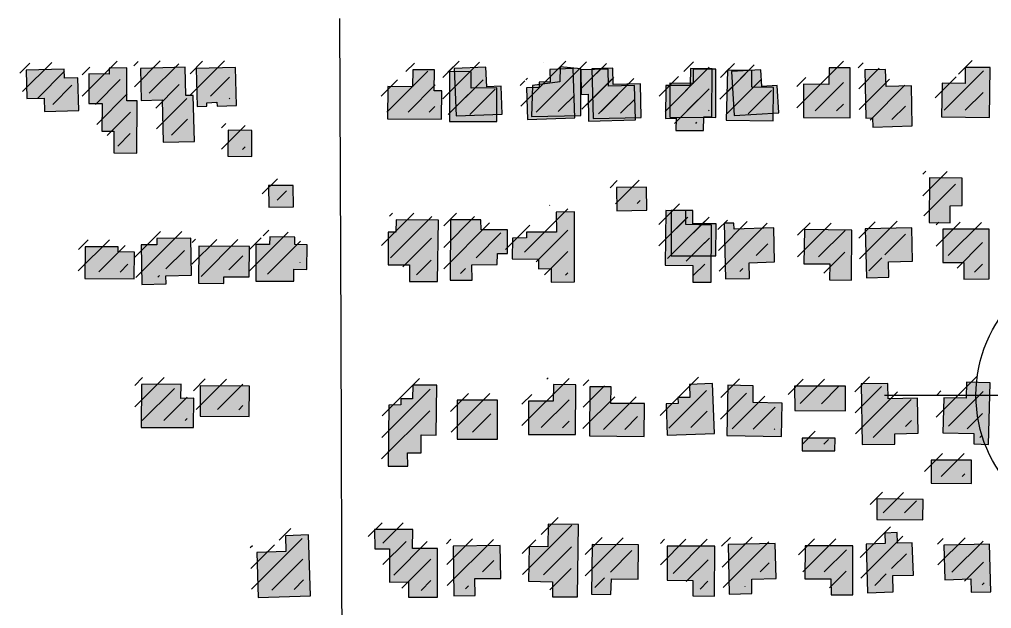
# Model space of a CAD drawing. Extents: x 6438959 to 7279357, y 1424492 to 2039161.
# Drawn here: x 6783686 to 6784707, y 1741159 to 1741778 of the extents above; entities that cross this region are included whole.
import ezdxf

# ---------------------------------------------------------------- set-up
doc = ezdxf.new("R2010")
doc.units = 21
doc.layers.add('BUILDINGS', color=9, linetype='Continuous')
doc.layers.add('CL_LOCAL', color=4, linetype='Continuous')

msp = doc.modelspace()

# ---------------------------------------------------------------- hatches: boundary and pattern name
at = {"layer": 'BUILDINGS_HATCH'}
for points in [[(6783809, 1741637.2), (6783809.4, 1741692.2), (6783798.6, 1741692.1), (6783798.6, 1741726.7), (6783779.9, 1741726.5), (6783779.9, 1741720.3), (6783758.5, 1741720.5), (6783758.5, 1741689.2), (6783772.5, 1741689.3), (6783772.2, 1741660.2), (6783784.8, 1741660.3), (6783784.7, 1741637.4)], [(6783836.7, 1741648.7), (6783869.5, 1741649.3), (6783868.3, 1741697.8), (6783860.6, 1741697.7), (6783859.8, 1741727.5), (6783812.7, 1741726.1), (6783813.5, 1741692.6), (6783835.5, 1741693.1)], [(6783913.7, 1741687.2), (6783912.8, 1741727.2), (6783871.5, 1741726.2), (6783872.5, 1741686.1), (6783882.4, 1741686.6), (6783882.4, 1741690.2), (6783893.2, 1741690.7), (6783893.5, 1741686.7)], [(6784142.6, 1741726.2), (6784144.5, 1741676.2), (6784193.1, 1741678.1), (6784192, 1741707.6), (6784176.7, 1741707), (6784175.9, 1741727.4)], [(6784223.9, 1741675.6), (6784275.7, 1741676.8), (6784275.8, 1741725.9), (6784253.8, 1741728), (6784253.6, 1741712), (6784224.9, 1741708.4)], [(6784287.3, 1741725.8), (6784288.6, 1741673.4), (6784339.2, 1741674.6), (6784338.4, 1741710.1), (6784309.7, 1741709.4), (6784309.3, 1741726.4)], [(6784558.7, 1741726.7), (6784536.5, 1741726.8), (6784536.3, 1741709.4), (6784509.7, 1741709.5), (6784509.6, 1741674.6), (6784558.6, 1741674.2)], [(6784654.6, 1741675.4), (6784705, 1741674.7), (6784705.8, 1741727.1), (6784679.7, 1741727.3), (6784679.5, 1741710.2), (6784655.2, 1741710.7)], [(6783747.1, 1741716.4), (6783733.1, 1741716), (6783732.7, 1741725.4), (6783692.6, 1741724.4), (6783693.4, 1741694.5), (6783711.6, 1741695), (6783712, 1741680.8), (6783748, 1741681.8)], [(6784121.7, 1741724.6), (6784098.9, 1741724.7), (6784098.7, 1741706.9), (6784072.9, 1741707.1), (6784072.6, 1741673.2), (6784129.2, 1741672.9), (6784129.5, 1741702.8), (6784121.6, 1741702.7)], [(6784160.4, 1741722.7), (6784137.5, 1741722.9), (6784137.7, 1741670.4), (6784187.2, 1741670.5), (6784187.2, 1741705.8), (6784160.5, 1741705.6)], [(6784218.5, 1741705.7), (6784219.7, 1741672.6), (6784269.2, 1741674.1), (6784267.6, 1741726.1), (6784243, 1741725.2), (6784243.4, 1741712.1), (6784231.7, 1741711.6), (6784232, 1741706.2)], [(6784333, 1741672), (6784332.2, 1741708.1), (6784304.6, 1741707.5), (6784304.2, 1741725.3), (6784275.5, 1741724.7), (6784276, 1741698.9), (6784283.3, 1741699.3), (6784283.8, 1741670.9)], [(6784375.6, 1741661.1), (6784404.6, 1741661), (6784404.8, 1741675.2), (6784413.3, 1741675.2), (6784413.7, 1741725.8), (6784390.9, 1741726), (6784390.7, 1741708.2), (6784365, 1741708.3), (6784364.7, 1741673.7), (6784375.8, 1741673.8)], [(6784369, 1741674.8), (6784417.4, 1741674.5), (6784417.6, 1741725.3), (6784393.6, 1741725.4), (6784393.6, 1741710.4), (6784369.1, 1741710.6)], [(6784478, 1741706), (6784455.2, 1741706.5), (6784455.3, 1741724), (6784429.6, 1741724.5), (6784428.5, 1741671.7), (6784477.7, 1741671)], [(6784433.9, 1741722.9), (6784436.8, 1741676.7), (6784483.8, 1741679.6), (6784482, 1741708.3), (6784465.9, 1741707.3), (6784464.8, 1741724.8)], [(6784595.9, 1741725.1), (6784574, 1741724.6), (6784575.3, 1741674), (6784582.3, 1741674.4), (6784582.4, 1741664.6), (6784624, 1741665.7), (6784623, 1741707.9), (6784596.4, 1741707.3)], [(6783929.7, 1741633.8), (6783929.8, 1741661.1), (6783904.9, 1741661.3), (6783904.5, 1741634)], [(6784641.8, 1741564.2), (6784663.7, 1741564), (6784663.9, 1741581.9), (6784676.5, 1741582), (6784676.5, 1741610.7), (6784642, 1741611.2)], [(6783973.5, 1741580.6), (6783973.3, 1741603.2), (6783947.5, 1741603), (6783947.7, 1741580.4)], [(6784313.6, 1741576.5), (6784344.9, 1741577.1), (6784344.7, 1741601.5), (6784313.1, 1741600.9)], [(6784203.7, 1741547.9), (6784203.6, 1741526.1), (6784231.1, 1741525.9), (6784231.2, 1741515.7), (6784244.4, 1741515.8), (6784244.5, 1741501.6), (6784268.8, 1741501.8), (6784268.8, 1741575.4), (6784249.8, 1741575.2), (6784249.9, 1741554.1), (6784218.6, 1741554.2), (6784218.6, 1741548)], [(6784385.9, 1741576.7), (6784364.9, 1741576.9), (6784364.4, 1741519.4), (6784393.4, 1741519.2), (6784393.3, 1741501.7), (6784412.6, 1741501.5), (6784413, 1741561.6), (6784386.1, 1741562.1)], [(6784370.5, 1741529.3), (6784417.6, 1741529.2), (6784417.7, 1741562.8), (6784393.2, 1741562.8), (6784393.2, 1741576.8), (6784370.6, 1741576.8)], [(6784081.4, 1741566.9), (6784081.2, 1741554.2), (6784073.3, 1741554.1), (6784073, 1741519.9), (6784095.5, 1741519.7), (6784095.4, 1741502.2), (6784125, 1741502.1), (6784125.9, 1741566.6)], [(6784138.4, 1741503.7), (6784161.3, 1741503.5), (6784161.2, 1741519.9), (6784187.8, 1741520.1), (6784188, 1741531.8), (6784198.6, 1741531.8), (6784198.6, 1741556.6), (6784170.8, 1741556.7), (6784170.7, 1741566.9), (6784138.5, 1741567)], [(6784478.4, 1741558.5), (6784436.8, 1741557.4), (6784436.4, 1741563.6), (6784426.2, 1741563.5), (6784427.8, 1741504.9), (6784453, 1741505.5), (6784452.6, 1741521.9), (6784479.2, 1741522.8)], [(6784510, 1741520.9), (6784537.3, 1741520.8), (6784537.1, 1741504), (6784560, 1741503.8), (6784560.4, 1741556.3), (6784510.6, 1741557)], [(6784574.5, 1741557.5), (6784575.8, 1741506.1), (6784599.2, 1741506.7), (6784598.8, 1741523.1), (6784624.2, 1741523.6), (6784623.4, 1741558.6)], [(6784704.8, 1741557.1), (6784656.2, 1741557.4), (6784656.2, 1741522.1), (6784678.1, 1741522.3), (6784678, 1741504.8), (6784704.6, 1741505)], [(6783813.6, 1741540.7), (6783814.2, 1741499.2), (6783839.7, 1741499.8), (6783839.6, 1741508.2), (6783866.3, 1741508.8), (6783865.7, 1741547.7), (6783829.9, 1741547.4), (6783830, 1741540.9)], [(6783934, 1741502.7), (6783974.1, 1741502.7), (6783974, 1741515.1), (6783987.8, 1741514.8), (6783987.9, 1741540.7), (6783975, 1741541), (6783974.9, 1741549), (6783948.8, 1741549.1), (6783948.6, 1741541.1), (6783934, 1741541.3)], [(6783754.7, 1741538.8), (6783754.4, 1741505.3), (6783806.3, 1741505), (6783806.6, 1741533), (6783789.3, 1741533.3), (6783789.3, 1741538.7)], [(6783927.2, 1741507.1), (6783927.5, 1741539.1), (6783874.2, 1741539.4), (6783873.7, 1741500.4), (6783900.6, 1741500.3), (6783900.6, 1741507.2)], [(6783855.5, 1741394.3), (6783813.9, 1741394), (6783813.7, 1741348.8), (6783868.7, 1741348.9), (6783868.8, 1741379.5), (6783855.3, 1741379.4)], [(6783875.4, 1741360.6), (6783927.2, 1741360.3), (6783927.3, 1741392.4), (6783875.4, 1741392.7)], [(6784073.9, 1741372.4), (6784073.2, 1741308.3), (6784093.7, 1741308.1), (6784093.6, 1741322.3), (6784107.7, 1741322.1), (6784107.8, 1741341), (6784123.6, 1741340.8), (6784124.4, 1741393.2), (6784098.9, 1741393.4), (6784098.7, 1741378.8), (6784086.4, 1741379.1), (6784086.5, 1741372.5)], [(6784220.6, 1741341.6), (6784270.1, 1741341.3), (6784270.3, 1741393.7), (6784246.8, 1741393.9), (6784246.7, 1741376.4), (6784220.6, 1741376.5)], [(6784342.2, 1741339.3), (6784342.5, 1741373.9), (6784307.3, 1741374), (6784307.5, 1741391.4), (6784285.2, 1741391.6), (6784284.8, 1741339.9)], [(6784365.3, 1741373.7), (6784366.5, 1741340.6), (6784416, 1741342.4), (6784414.1, 1741394.9), (6784389.8, 1741393.9), (6784390.2, 1741380.5), (6784377.6, 1741380.4), (6784377.9, 1741374.2)], [(6784487.2, 1741374.3), (6784456.7, 1741375.2), (6784456.9, 1741392.7), (6784430.2, 1741393.2), (6784429.2, 1741340.4), (6784486.6, 1741339.4)], [(6784500.4, 1741366.8), (6784553.7, 1741366.5), (6784553.8, 1741392.4), (6784500.2, 1741392.3)], [(6784629.5, 1741379.5), (6784598.5, 1741378.9), (6784598.3, 1741394.9), (6784570.2, 1741394.7), (6784571.3, 1741331), (6784605.6, 1741331.2), (6784605.5, 1741342.2), (6784630.1, 1741342.7)], [(6784655.9, 1741343.3), (6784688.7, 1741342.5), (6784688.5, 1741331.5), (6784704, 1741330.9), (6784705.8, 1741395.8), (6784680.9, 1741396.3), (6784680.5, 1741379.5), (6784657, 1741380.1)], [(6784188.1, 1741377.4), (6784145.6, 1741377.4), (6784145.7, 1741336.6), (6784188.1, 1741336.6)], [(6784542.8, 1741337.6), (6784508.3, 1741337.7), (6784508.1, 1741324.3), (6784542.7, 1741324.2)], [(6784643.7, 1741290.4), (6784686.2, 1741290), (6784686.3, 1741314.4), (6784643.8, 1741314.4)], [(6784635.4, 1741273.2), (6784586.7, 1741273.9), (6784586.6, 1741252.1), (6784635.2, 1741251.7)], [(6784220.7, 1741187.2), (6784245.9, 1741186.7), (6784245.7, 1741171), (6784272.1, 1741170.9), (6784273.2, 1741247), (6784241.3, 1741247.4), (6784240.9, 1741223.4), (6784221.3, 1741223.6)], [(6783991.4, 1741171.9), (6783989.5, 1741235.9), (6783965.2, 1741235), (6783965.6, 1741218.6), (6783935.1, 1741217.6), (6783936.4, 1741170)], [(6784099, 1741241.6), (6784058.8, 1741241.6), (6784059, 1741221.2), (6784074.5, 1741221.3), (6784074.5, 1741186.4), (6784094.4, 1741186.5), (6784094.6, 1741170.5), (6784125, 1741170.4), (6784124.9, 1741221.7), (6784098.8, 1741221.5)], [(6784577, 1741175.2), (6784603.9, 1741176.1), (6784603.5, 1741193.2), (6784625.2, 1741193.8), (6784624, 1741227.6), (6784608.5, 1741227.1), (6784608.1, 1741238.4), (6784595.2, 1741237.9), (6784595.6, 1741227), (6784575.4, 1741226.1)], [(6784307.2, 1741173.3), (6784307.7, 1741189.7), (6784335.8, 1741189.6), (6784336.4, 1741225.6), (6784287.4, 1741226), (6784287, 1741173.5)], [(6784479.9, 1741226.8), (6784430.4, 1741226), (6784431.4, 1741173.6), (6784455.4, 1741174.2), (6784455.3, 1741189.5), (6784480.8, 1741190)], [(6784658, 1741188.9), (6784685.5, 1741189.9), (6784685.9, 1741175.7), (6784706.4, 1741176.2), (6784705.2, 1741226.1), (6784657.1, 1741225)], [(6784190.8, 1741224.8), (6784141.3, 1741224.1), (6784142.3, 1741172), (6784164.6, 1741172.2), (6784164.1, 1741190), (6784191.4, 1741190.2)], [(6784416.3, 1741224.1), (6784366.3, 1741224.1), (6784366.3, 1741188.4), (6784393.5, 1741188.2), (6784393.3, 1741171.8), (6784416.2, 1741171.7)], [(6784561.5, 1741172.9), (6784561.6, 1741224.6), (6784511.5, 1741224.5), (6784511.2, 1741189.9), (6784538.5, 1741189.8), (6784538.6, 1741173)]]:
    msp.add_hatch(color=251, dxfattribs=at).paths.add_polyline_path(points)
at = {"layer": 'BUILDINGS_SHADOW'}
h = msp.add_hatch(dxfattribs=at)
h.set_pattern_fill('ANSI31', scale=5)
h.paths.add_polyline_path([(6783740.2, 1741723.6), (6783726.1, 1741723.1), (6783725.8, 1741732.6), (6783685.6, 1741731.6), (6783686.5, 1741701.7), (6783704.6, 1741702.2), (6783705, 1741688), (6783741.1, 1741689)])
h = msp.add_hatch(dxfattribs=at)
h.set_pattern_fill('ANSI31', scale=5)
h.paths.add_polyline_path([(6783802, 1741644.4), (6783802.5, 1741699.4), (6783791.6, 1741699.3), (6783791.7, 1741733.9), (6783772.9, 1741733.7), (6783773, 1741727.5), (6783751.6, 1741727.7), (6783751.5, 1741696.4), (6783765.6, 1741696.5), (6783765.2, 1741667.4), (6783777.8, 1741667.5), (6783777.7, 1741644.6)])
h = msp.add_hatch(dxfattribs=at)
h.set_pattern_fill('ANSI31', scale=5)
h.paths.add_polyline_path([(6783829.8, 1741655.9), (6783862.6, 1741656.5), (6783861.3, 1741704.9), (6783853.7, 1741704.9), (6783852.9, 1741734.7), (6783805.7, 1741733.3), (6783806.6, 1741699.8), (6783828.5, 1741700.3)])
h = msp.add_hatch(dxfattribs=at)
h.set_pattern_fill('ANSI31', scale=5)
h.paths.add_polyline_path([(6783906.8, 1741694.4), (6783905.9, 1741734.4), (6783864.6, 1741733.4), (6783865.5, 1741693.3), (6783875.5, 1741693.8), (6783875.4, 1741697.4), (6783886.3, 1741697.9), (6783886.6, 1741693.9)])
h = msp.add_hatch(dxfattribs=at)
h.set_pattern_fill('ANSI31', scale=5)
h.paths.add_polyline_path([(6784114.8, 1741731.8), (6784091.9, 1741731.9), (6784091.8, 1741714.1), (6784066, 1741714.3), (6784065.7, 1741680.4), (6784122.2, 1741680.1), (6784122.6, 1741710), (6784114.6, 1741709.9)])
h = msp.add_hatch(dxfattribs=at)
h.set_pattern_fill('ANSI31', scale=5)
h.paths.add_polyline_path([(6784153.4, 1741729.9), (6784130.6, 1741730.1), (6784130.7, 1741677.6), (6784180.2, 1741677.7), (6784180.2, 1741713), (6784153.6, 1741712.8)])
h = msp.add_hatch(dxfattribs=at)
h.set_pattern_fill('ANSI31', scale=5)
h.paths.add_polyline_path([(6784135.6, 1741733.4), (6784137.5, 1741683.4), (6784186.2, 1741685.3), (6784185.1, 1741714.7), (6784169.7, 1741714.2), (6784169, 1741734.6)])
h = msp.add_hatch(dxfattribs=at)
h.set_pattern_fill('ANSI31', scale=5)
h.paths.add_polyline_path([(6784211.6, 1741712.9), (6784212.7, 1741679.8), (6784262.2, 1741681.3), (6784260.6, 1741733.3), (6784236, 1741732.4), (6784236.4, 1741719.3), (6784224.7, 1741718.8), (6784225, 1741713.4)])
h = msp.add_hatch(dxfattribs=at)
h.set_pattern_fill('ANSI31', scale=5)
h.paths.add_polyline_path([(6784216.9, 1741682.8), (6784268.8, 1741684), (6784268.9, 1741733), (6784246.8, 1741735.2), (6784246.7, 1741719.2), (6784217.9, 1741715.6)])
h = msp.add_hatch(dxfattribs=at)
h.set_pattern_fill('ANSI31', scale=5)
h.paths.add_polyline_path([(6784326.1, 1741679.2), (6784325.2, 1741715.3), (6784297.7, 1741714.7), (6784297.2, 1741732.5), (6784268.5, 1741731.9), (6784269, 1741706.1), (6784276.4, 1741706.5), (6784276.9, 1741678.1)])
h = msp.add_hatch(dxfattribs=at)
h.set_pattern_fill('ANSI31', scale=5)
h.paths.add_polyline_path([(6784280.3, 1741733), (6784281.6, 1741680.6), (6784332.3, 1741681.8), (6784331.4, 1741717.3), (6784302.8, 1741716.6), (6784302.4, 1741733.6)])
h = msp.add_hatch(dxfattribs=at)
h.set_pattern_fill('ANSI31', scale=5)
h.paths.add_polyline_path([(6784368.7, 1741668.3), (6784397.7, 1741668.2), (6784397.8, 1741682.4), (6784406.3, 1741682.4), (6784406.8, 1741733), (6784383.9, 1741733.2), (6784383.8, 1741715.4), (6784358, 1741715.5), (6784357.7, 1741680.9), (6784368.8, 1741681)])
h = msp.add_hatch(dxfattribs=at)
h.set_pattern_fill('ANSI31', scale=5)
h.paths.add_polyline_path([(6784362, 1741682), (6784410.4, 1741681.7), (6784410.7, 1741732.5), (6784386.7, 1741732.6), (6784386.6, 1741717.6), (6784362.2, 1741717.7)])
h = msp.add_hatch(dxfattribs=at)
h.set_pattern_fill('ANSI31', scale=5)
h.paths.add_polyline_path([(6784471.1, 1741713.2), (6784448.3, 1741713.7), (6784448.4, 1741731.2), (6784422.6, 1741731.7), (6784421.6, 1741678.9), (6784470.8, 1741678.2)])
h = msp.add_hatch(dxfattribs=at)
h.set_pattern_fill('ANSI31', scale=5)
h.paths.add_polyline_path([(6784426.9, 1741730.1), (6784429.9, 1741683.9), (6784476.9, 1741686.8), (6784475.1, 1741715.5), (6784458.9, 1741714.5), (6784457.8, 1741732)])
h = msp.add_hatch(dxfattribs=at)
h.set_pattern_fill('ANSI31', scale=5)
h.paths.add_polyline_path([(6784551.8, 1741733.9), (6784529.5, 1741734), (6784529.4, 1741716.6), (6784502.7, 1741716.7), (6784502.7, 1741681.8), (6784551.6, 1741681.4)])
h = msp.add_hatch(dxfattribs=at)
h.set_pattern_fill('ANSI31', scale=5)
h.paths.add_polyline_path([(6784589, 1741732.3), (6784567, 1741731.8), (6784568.3, 1741681.2), (6784575.3, 1741681.6), (6784575.4, 1741671.8), (6784617, 1741672.8), (6784616.1, 1741715.1), (6784589.4, 1741714.5)])
h = msp.add_hatch(dxfattribs=at)
h.set_pattern_fill('ANSI31', scale=5)
h.paths.add_polyline_path([(6784647.7, 1741682.6), (6784698.1, 1741681.9), (6784698.8, 1741734.3), (6784672.8, 1741734.5), (6784672.6, 1741717.4), (6784648.3, 1741717.9)])
h = msp.add_hatch(dxfattribs=at)
h.set_pattern_fill('ANSI31', scale=5)
h.paths.add_polyline_path([(6783922.8, 1741641), (6783922.8, 1741668.3), (6783897.9, 1741668.5), (6783897.6, 1741641.2)])
h = msp.add_hatch(dxfattribs=at)
h.set_pattern_fill('ANSI31', scale=5)
h.paths.add_polyline_path([(6784634.8, 1741571.4), (6784656.8, 1741571.2), (6784656.9, 1741589.1), (6784669.5, 1741589.2), (6784669.6, 1741617.9), (6784635, 1741618.4)])
h = msp.add_hatch(dxfattribs=at)
h.set_pattern_fill('ANSI31', scale=5)
h.paths.add_polyline_path([(6783966.5, 1741587.8), (6783966.4, 1741610.4), (6783940.6, 1741610.2), (6783940.8, 1741587.6)])
h = msp.add_hatch(dxfattribs=at)
h.set_pattern_fill('ANSI31', scale=5)
h.paths.add_polyline_path([(6784306.7, 1741583.7), (6784338, 1741584.3), (6784337.8, 1741608.7), (6784306.2, 1741608.1)])
h = msp.add_hatch(dxfattribs=at)
h.set_pattern_fill('ANSI31', scale=5)
h.paths.add_polyline_path([(6784379, 1741583.9), (6784357.9, 1741584.1), (6784357.5, 1741526.5), (6784386.5, 1741526.4), (6784386.4, 1741508.9), (6784405.7, 1741508.7), (6784406.1, 1741568.8), (6784379.1, 1741569.3)])
h = msp.add_hatch(dxfattribs=at)
h.set_pattern_fill('ANSI31', scale=5)
h.paths.add_polyline_path([(6784363.5, 1741536.5), (6784410.7, 1741536.4), (6784410.8, 1741570), (6784386.3, 1741570), (6784386.3, 1741583.9), (6784363.6, 1741584)])
h = msp.add_hatch(dxfattribs=at)
h.set_pattern_fill('ANSI31', scale=5)
h.paths.add_polyline_path([(6784074.4, 1741574.1), (6784074.3, 1741561.4), (6784066.3, 1741561.3), (6784066, 1741527.1), (6784088.6, 1741526.9), (6784088.4, 1741509.4), (6784118, 1741509.3), (6784119, 1741573.8)])
h = msp.add_hatch(dxfattribs=at)
h.set_pattern_fill('ANSI31', scale=5)
h.paths.add_polyline_path([(6784131.5, 1741510.9), (6784154.3, 1741510.7), (6784154.2, 1741527.1), (6784180.9, 1741527.3), (6784181.1, 1741539), (6784191.6, 1741539), (6784191.7, 1741563.8), (6784163.9, 1741563.9), (6784163.8, 1741574.1), (6784131.6, 1741574.2)])
h = msp.add_hatch(dxfattribs=at)
h.set_pattern_fill('ANSI31', scale=5)
h.paths.add_polyline_path([(6784196.7, 1741555.1), (6784196.6, 1741533.3), (6784224.2, 1741533.1), (6784224.3, 1741522.9), (6784237.4, 1741523), (6784237.5, 1741508.8), (6784261.9, 1741509), (6784261.8, 1741582.6), (6784242.8, 1741582.4), (6784243, 1741561.3), (6784211.6, 1741561.4), (6784211.7, 1741555.2)])
h = msp.add_hatch(dxfattribs=at)
h.set_pattern_fill('ANSI31', scale=5)
h.paths.add_polyline_path([(6784471.4, 1741565.7), (6784429.8, 1741564.6), (6784429.5, 1741570.8), (6784419.2, 1741570.7), (6784420.9, 1741512.1), (6784446.1, 1741512.7), (6784445.7, 1741529.1), (6784472.3, 1741530)])
h = msp.add_hatch(dxfattribs=at)
h.set_pattern_fill('ANSI31', scale=5)
h.paths.add_polyline_path([(6784503.1, 1741528.1), (6784530.3, 1741528), (6784530.2, 1741511.2), (6784553, 1741511), (6784553.5, 1741563.5), (6784503.7, 1741564.1)])
h = msp.add_hatch(dxfattribs=at)
h.set_pattern_fill('ANSI31', scale=5)
h.paths.add_polyline_path([(6784567.5, 1741564.7), (6784568.8, 1741513.3), (6784592.2, 1741513.9), (6784591.8, 1741530.3), (6784617.3, 1741530.8), (6784616.4, 1741565.8)])
h = msp.add_hatch(dxfattribs=at)
h.set_pattern_fill('ANSI31', scale=5)
h.paths.add_polyline_path([(6784697.9, 1741564.3), (6784649.2, 1741564.6), (6784649.2, 1741529.3), (6784671.2, 1741529.5), (6784671, 1741512), (6784697.7, 1741512.2)])
h = msp.add_hatch(dxfattribs=at)
h.set_pattern_fill('ANSI31', scale=5)
h.paths.add_polyline_path([(6783806.6, 1741547.9), (6783807.3, 1741506.4), (6783832.7, 1741507), (6783832.7, 1741515.4), (6783859.3, 1741515.9), (6783858.7, 1741554.9), (6783823, 1741554.6), (6783823, 1741548.1)])
h = msp.add_hatch(dxfattribs=at)
h.set_pattern_fill('ANSI31', scale=5)
h.paths.add_polyline_path([(6783927, 1741509.9), (6783967.2, 1741509.9), (6783967.1, 1741522.3), (6783980.8, 1741522), (6783980.9, 1741547.9), (6783968, 1741548.1), (6783968, 1741556.2), (6783941.9, 1741556.3), (6783941.7, 1741548.3), (6783927, 1741548.5)])
h = msp.add_hatch(dxfattribs=at)
h.set_pattern_fill('ANSI31', scale=5)
h.paths.add_polyline_path([(6783747.8, 1741546), (6783747.5, 1741512.5), (6783799.3, 1741512.2), (6783799.7, 1741540.2), (6783782.4, 1741540.5), (6783782.3, 1741545.9)])
h = msp.add_hatch(dxfattribs=at)
h.set_pattern_fill('ANSI31', scale=5)
h.paths.add_polyline_path([(6783920.3, 1741514.3), (6783920.6, 1741546.3), (6783867.3, 1741546.6), (6783866.7, 1741507.6), (6783893.7, 1741507.5), (6783893.6, 1741514.4)])
h = msp.add_hatch(dxfattribs=at)
h.set_pattern_fill('ANSI31', scale=5)
h.paths.add_polyline_path([(6783848.5, 1741401.5), (6783806.9, 1741401.2), (6783806.7, 1741356), (6783861.8, 1741356.1), (6783861.8, 1741386.7), (6783848.4, 1741386.6)])
h = msp.add_hatch(dxfattribs=at)
h.set_pattern_fill('ANSI31', scale=5)
h.paths.add_polyline_path([(6783868.4, 1741367.8), (6783920.3, 1741367.5), (6783920.3, 1741399.6), (6783868.5, 1741399.9)])
h = msp.add_hatch(dxfattribs=at)
h.set_pattern_fill('ANSI31', scale=5)
h.paths.add_polyline_path([(6784066.9, 1741379.6), (6784066.3, 1741315.5), (6784086.8, 1741315.3), (6784086.7, 1741329.5), (6784100.7, 1741329.3), (6784100.9, 1741348.2), (6784116.7, 1741348), (6784117.5, 1741400.4), (6784092, 1741400.6), (6784091.8, 1741386), (6784079.5, 1741386.3), (6784079.5, 1741379.7)])
h = msp.add_hatch(dxfattribs=at)
h.set_pattern_fill('ANSI31', scale=5)
h.paths.add_polyline_path([(6784213.7, 1741348.8), (6784263.2, 1741348.5), (6784263.3, 1741400.9), (6784239.9, 1741401.1), (6784239.7, 1741383.6), (6784213.7, 1741383.7)])
h = msp.add_hatch(dxfattribs=at)
h.set_pattern_fill('ANSI31', scale=5)
h.paths.add_polyline_path([(6784358.4, 1741380.9), (6784359.5, 1741347.8), (6784409, 1741349.6), (6784407.1, 1741402.1), (6784382.8, 1741401.1), (6784383.2, 1741387.7), (6784370.6, 1741387.6), (6784371, 1741381.4)])
h = msp.add_hatch(dxfattribs=at)
h.set_pattern_fill('ANSI31', scale=5)
h.paths.add_polyline_path([(6784480.2, 1741381.5), (6784449.8, 1741382.4), (6784449.9, 1741399.9), (6784423.3, 1741400.4), (6784422.2, 1741347.6), (6784479.6, 1741346.6)])
h = msp.add_hatch(dxfattribs=at)
h.set_pattern_fill('ANSI31', scale=5)
h.paths.add_polyline_path([(6784493.5, 1741374), (6784546.8, 1741373.7), (6784546.9, 1741399.6), (6784493.3, 1741399.5)])
h = msp.add_hatch(dxfattribs=at)
h.set_pattern_fill('ANSI31', scale=5)
h.paths.add_polyline_path([(6784622.6, 1741386.7), (6784591.5, 1741386.1), (6784591.4, 1741402.1), (6784563.3, 1741401.9), (6784564.4, 1741338.2), (6784598.6, 1741338.4), (6784598.6, 1741349.4), (6784623.2, 1741349.9)])
h = msp.add_hatch(dxfattribs=at)
h.set_pattern_fill('ANSI31', scale=5)
h.paths.add_polyline_path([(6784648.9, 1741350.5), (6784681.7, 1741349.7), (6784681.5, 1741338.7), (6784697.1, 1741338.1), (6784698.9, 1741403), (6784674, 1741403.5), (6784673.5, 1741386.7), (6784650.1, 1741387.3)])
h = msp.add_hatch(dxfattribs=at)
h.set_pattern_fill('ANSI31', scale=5)
h.paths.add_polyline_path([(6784335.2, 1741346.5), (6784335.5, 1741381.1), (6784300.4, 1741381.2), (6784300.5, 1741398.6), (6784278.3, 1741398.8), (6784277.8, 1741347.1)])
h = msp.add_hatch(dxfattribs=at)
h.set_pattern_fill('ANSI31', scale=5)
h.paths.add_polyline_path([(6784181.1, 1741384.6), (6784138.7, 1741384.6), (6784138.7, 1741343.8), (6784181.2, 1741343.8)])
h = msp.add_hatch(dxfattribs=at)
h.set_pattern_fill('ANSI31', scale=5)
h.paths.add_polyline_path([(6784535.9, 1741344.8), (6784501.3, 1741344.9), (6784501.2, 1741331.5), (6784535.7, 1741331.4)])
h = msp.add_hatch(dxfattribs=at)
h.set_pattern_fill('ANSI31', scale=5)
h.paths.add_polyline_path([(6784636.8, 1741297.6), (6784679.2, 1741297.2), (6784679.3, 1741321.6), (6784636.9, 1741321.6)])
h = msp.add_hatch(dxfattribs=at)
h.set_pattern_fill('ANSI31', scale=5)
h.paths.add_polyline_path([(6784628.4, 1741280.4), (6784579.8, 1741281.1), (6784579.7, 1741259.3), (6784628.3, 1741258.9)])
h = msp.add_hatch(dxfattribs=at)
h.set_pattern_fill('ANSI31', scale=5)
h.paths.add_polyline_path([(6784092, 1741248.7), (6784051.9, 1741248.8), (6784052.1, 1741228.4), (6784067.6, 1741228.5), (6784067.6, 1741193.6), (6784087.5, 1741193.7), (6784087.6, 1741177.7), (6784118.1, 1741177.6), (6784118, 1741228.9), (6784091.9, 1741228.7)])
h = msp.add_hatch(dxfattribs=at)
h.set_pattern_fill('ANSI31', scale=5)
h.paths.add_polyline_path([(6784213.7, 1741194.4), (6784238.9, 1741193.9), (6784238.8, 1741178.2), (6784265.1, 1741178.1), (6784266.3, 1741254.2), (6784234.3, 1741254.6), (6784233.9, 1741230.6), (6784214.3, 1741230.8)])
h = msp.add_hatch(dxfattribs=at)
h.set_pattern_fill('ANSI31', scale=5)
h.paths.add_polyline_path([(6783984.5, 1741179.1), (6783982.5, 1741243.1), (6783958.2, 1741242.2), (6783958.6, 1741225.8), (6783928.2, 1741224.8), (6783929.4, 1741177.2)])
h = msp.add_hatch(dxfattribs=at)
h.set_pattern_fill('ANSI31', scale=5)
h.paths.add_polyline_path([(6784570, 1741182.4), (6784597, 1741183.3), (6784596.5, 1741200.4), (6784618.2, 1741201), (6784617.1, 1741234.8), (6784601.5, 1741234.3), (6784601.2, 1741245.6), (6784588.3, 1741245.1), (6784588.7, 1741234.2), (6784568.4, 1741233.3)])
h = msp.add_hatch(dxfattribs=at)
h.set_pattern_fill('ANSI31', scale=5)
h.paths.add_polyline_path([(6784183.8, 1741232), (6784134.3, 1741231.3), (6784135.4, 1741179.2), (6784157.6, 1741179.4), (6784157.2, 1741197.2), (6784184.4, 1741197.4)])
h = msp.add_hatch(dxfattribs=at)
h.set_pattern_fill('ANSI31', scale=5)
h.paths.add_polyline_path([(6784300.3, 1741180.5), (6784300.7, 1741196.9), (6784328.8, 1741196.8), (6784329.4, 1741232.8), (6784280.5, 1741233.2), (6784280, 1741180.7)])
h = msp.add_hatch(dxfattribs=at)
h.set_pattern_fill('ANSI31', scale=5)
h.paths.add_polyline_path([(6784409.4, 1741231.3), (6784359.3, 1741231.3), (6784359.3, 1741195.6), (6784386.6, 1741195.4), (6784386.4, 1741179), (6784409.2, 1741178.9)])
h = msp.add_hatch(dxfattribs=at)
h.set_pattern_fill('ANSI31', scale=5)
h.paths.add_polyline_path([(6784472.9, 1741234), (6784423.4, 1741233.2), (6784424.5, 1741180.8), (6784448.5, 1741181.4), (6784448.4, 1741196.7), (6784473.8, 1741197.2)])
h = msp.add_hatch(dxfattribs=at)
h.set_pattern_fill('ANSI31', scale=5)
h.paths.add_polyline_path([(6784554.5, 1741180), (6784554.7, 1741231.8), (6784504.6, 1741231.7), (6784504.3, 1741197.1), (6784531.5, 1741197), (6784531.7, 1741180.2)])
h = msp.add_hatch(dxfattribs=at)
h.set_pattern_fill('ANSI31', scale=5)
h.paths.add_polyline_path([(6784651.1, 1741196.1), (6784678.6, 1741197.1), (6784679, 1741182.9), (6784699.5, 1741183.4), (6784698.2, 1741233.3), (6784650.2, 1741232.2)])

# ---------------------------------------------------------------- linework, layer by layer
at = {"layer": 'BUILDINGS'}
for points in [[(6783809, 1741637.2), (6783809.4, 1741692.2), (6783798.6, 1741692.1), (6783798.6, 1741726.7), (6783779.9, 1741726.5), (6783779.9, 1741720.3), (6783758.5, 1741720.5), (6783758.5, 1741689.2), (6783772.5, 1741689.3), (6783772.2, 1741660.2), (6783784.8, 1741660.3), (6783784.7, 1741637.4), (6783809, 1741637.2)], [(6783836.7, 1741648.7), (6783869.5, 1741649.3), (6783868.3, 1741697.8), (6783860.6, 1741697.7), (6783859.8, 1741727.5), (6783812.7, 1741726.1), (6783813.5, 1741692.6), (6783835.5, 1741693.1), (6783836.7, 1741648.7)], [(6783913.7, 1741687.2), (6783912.8, 1741727.2), (6783871.5, 1741726.2), (6783872.5, 1741686.1), (6783882.4, 1741686.6), (6783882.4, 1741690.2), (6783893.2, 1741690.7), (6783893.5, 1741686.7), (6783913.7, 1741687.2)], [(6784142.6, 1741726.2), (6784144.5, 1741676.2), (6784193.1, 1741678.1), (6784192, 1741707.6), (6784176.7, 1741707), (6784175.9, 1741727.4), (6784142.6, 1741726.2)], [(6784223.9, 1741675.6), (6784275.7, 1741676.8), (6784275.8, 1741725.9), (6784253.8, 1741728), (6784253.6, 1741712), (6784224.9, 1741708.4), (6784223.9, 1741675.6)], [(6784287.3, 1741725.8), (6784288.6, 1741673.4), (6784339.2, 1741674.6), (6784338.4, 1741710.1), (6784309.7, 1741709.4), (6784309.3, 1741726.4), (6784287.3, 1741725.8)], [(6784558.7, 1741726.7), (6784536.5, 1741726.8), (6784536.3, 1741709.4), (6784509.7, 1741709.5), (6784509.6, 1741674.6), (6784558.6, 1741674.2), (6784558.7, 1741726.7)], [(6784654.6, 1741675.4), (6784705, 1741674.7), (6784705.8, 1741727.1), (6784679.7, 1741727.3), (6784679.5, 1741710.2), (6784655.2, 1741710.7), (6784654.6, 1741675.4)], [(6783747.1, 1741716.4), (6783733.1, 1741716), (6783732.7, 1741725.4), (6783692.6, 1741724.4), (6783693.4, 1741694.5), (6783711.6, 1741695), (6783712, 1741680.8), (6783748, 1741681.8), (6783747.1, 1741716.4)], [(6784121.7, 1741724.6), (6784098.9, 1741724.7), (6784098.7, 1741706.9), (6784072.9, 1741707.1), (6784072.6, 1741673.2), (6784129.2, 1741672.9), (6784129.5, 1741702.8), (6784121.6, 1741702.7), (6784121.7, 1741724.6)], [(6784160.4, 1741722.7), (6784137.5, 1741722.9), (6784137.7, 1741670.4), (6784187.2, 1741670.5), (6784187.2, 1741705.8), (6784160.5, 1741705.6), (6784160.4, 1741722.7)], [(6784218.5, 1741705.7), (6784219.7, 1741672.6), (6784269.2, 1741674.1), (6784267.6, 1741726.1), (6784243, 1741725.2), (6784243.4, 1741712.1), (6784231.7, 1741711.6), (6784232, 1741706.2), (6784218.5, 1741705.7)], [(6784333, 1741672), (6784332.2, 1741708.1), (6784304.6, 1741707.5), (6784304.2, 1741725.3), (6784275.5, 1741724.7), (6784276, 1741698.9), (6784283.3, 1741699.3), (6784283.8, 1741670.9), (6784333, 1741672)], [(6784375.6, 1741661.1), (6784404.6, 1741661), (6784404.8, 1741675.2), (6784413.3, 1741675.2), (6784413.7, 1741725.8), (6784390.9, 1741726), (6784390.7, 1741708.2), (6784365, 1741708.3), (6784364.7, 1741673.7), (6784375.8, 1741673.8), (6784375.6, 1741661.1)], [(6784369, 1741674.8), (6784417.4, 1741674.5), (6784417.6, 1741725.3), (6784393.6, 1741725.4), (6784393.6, 1741710.4), (6784369.1, 1741710.6), (6784369, 1741674.8)], [(6784478, 1741706), (6784455.2, 1741706.5), (6784455.3, 1741724), (6784429.6, 1741724.5), (6784428.5, 1741671.7), (6784477.7, 1741671), (6784478, 1741706)], [(6784433.9, 1741722.9), (6784436.8, 1741676.7), (6784483.8, 1741679.6), (6784482, 1741708.3), (6784465.9, 1741707.3), (6784464.8, 1741724.8), (6784433.9, 1741722.9)], [(6784595.9, 1741725.1), (6784574, 1741724.6), (6784575.3, 1741674), (6784582.3, 1741674.4), (6784582.4, 1741664.6), (6784624, 1741665.7), (6784623, 1741707.9), (6784596.4, 1741707.3), (6784595.9, 1741725.1)], [(6783929.7, 1741633.8), (6783929.8, 1741661.1), (6783904.9, 1741661.3), (6783904.5, 1741634), (6783929.7, 1741633.8)], [(6784641.8, 1741564.2), (6784663.7, 1741564), (6784663.9, 1741581.9), (6784676.5, 1741582), (6784676.5, 1741610.7), (6784642, 1741611.2), (6784641.8, 1741564.2)], [(6783973.5, 1741580.6), (6783973.3, 1741603.2), (6783947.5, 1741603), (6783947.7, 1741580.4), (6783973.5, 1741580.6)], [(6784313.6, 1741576.5), (6784344.9, 1741577.1), (6784344.7, 1741601.5), (6784313.1, 1741600.9), (6784313.6, 1741576.5)], [(6784203.7, 1741547.9), (6784203.6, 1741526.1), (6784231.1, 1741525.9), (6784231.2, 1741515.7), (6784244.4, 1741515.8), (6784244.5, 1741501.6), (6784268.8, 1741501.8), (6784268.8, 1741575.4), (6784249.8, 1741575.2), (6784249.9, 1741554.1), (6784218.6, 1741554.2), (6784218.6, 1741548), (6784203.7, 1741547.9)], [(6784385.9, 1741576.7), (6784364.9, 1741576.9), (6784364.4, 1741519.4), (6784393.4, 1741519.2), (6784393.3, 1741501.7), (6784412.6, 1741501.5), (6784413, 1741561.6), (6784386.1, 1741562.1), (6784385.9, 1741576.7)], [(6784370.5, 1741529.3), (6784417.6, 1741529.2), (6784417.7, 1741562.8), (6784393.2, 1741562.8), (6784393.2, 1741576.8), (6784370.6, 1741576.8), (6784370.5, 1741529.3)], [(6784081.4, 1741566.9), (6784081.2, 1741554.2), (6784073.3, 1741554.1), (6784073, 1741519.9), (6784095.5, 1741519.7), (6784095.4, 1741502.2), (6784125, 1741502.1), (6784125.9, 1741566.6), (6784081.4, 1741566.9)], [(6784138.4, 1741503.7), (6784161.3, 1741503.5), (6784161.2, 1741519.9), (6784187.8, 1741520.1), (6784188, 1741531.8), (6784198.6, 1741531.8), (6784198.6, 1741556.6), (6784170.8, 1741556.7), (6784170.7, 1741566.9), (6784138.5, 1741567), (6784138.4, 1741503.7)], [(6784478.4, 1741558.5), (6784436.8, 1741557.4), (6784436.4, 1741563.6), (6784426.2, 1741563.5), (6784427.8, 1741504.9), (6784453, 1741505.5), (6784452.6, 1741521.9), (6784479.2, 1741522.8), (6784478.4, 1741558.5)], [(6784510, 1741520.9), (6784537.3, 1741520.8), (6784537.1, 1741504), (6784560, 1741503.8), (6784560.4, 1741556.3), (6784510.6, 1741557), (6784510, 1741520.9)], [(6784574.5, 1741557.5), (6784575.8, 1741506.1), (6784599.2, 1741506.7), (6784598.8, 1741523.1), (6784624.2, 1741523.6), (6784623.4, 1741558.6), (6784574.5, 1741557.5)], [(6784704.8, 1741557.1), (6784656.2, 1741557.4), (6784656.2, 1741522.1), (6784678.1, 1741522.3), (6784678, 1741504.8), (6784704.6, 1741505), (6784704.8, 1741557.1)], [(6783813.6, 1741540.7), (6783814.2, 1741499.2), (6783839.7, 1741499.8), (6783839.6, 1741508.2), (6783866.3, 1741508.8), (6783865.7, 1741547.7), (6783829.9, 1741547.4), (6783830, 1741540.9), (6783813.6, 1741540.7)], [(6783934, 1741502.7), (6783974.1, 1741502.7), (6783974, 1741515.1), (6783987.8, 1741514.8), (6783987.9, 1741540.7), (6783975, 1741541), (6783974.9, 1741549), (6783948.8, 1741549.1), (6783948.6, 1741541.1), (6783934, 1741541.3), (6783934, 1741502.7)], [(6783754.7, 1741538.8), (6783754.4, 1741505.3), (6783806.3, 1741505), (6783806.6, 1741533), (6783789.3, 1741533.3), (6783789.3, 1741538.7), (6783754.7, 1741538.8)], [(6783927.2, 1741507.1), (6783927.5, 1741539.1), (6783874.2, 1741539.4), (6783873.7, 1741500.4), (6783900.6, 1741500.3), (6783900.6, 1741507.2), (6783927.2, 1741507.1)], [(6783855.5, 1741394.3), (6783813.9, 1741394), (6783813.7, 1741348.8), (6783868.7, 1741348.9), (6783868.8, 1741379.5), (6783855.3, 1741379.4), (6783855.5, 1741394.3)], [(6783875.4, 1741360.6), (6783927.2, 1741360.3), (6783927.3, 1741392.4), (6783875.4, 1741392.7), (6783875.4, 1741360.6)], [(6784073.9, 1741372.4), (6784073.2, 1741308.3), (6784093.7, 1741308.1), (6784093.6, 1741322.3), (6784107.7, 1741322.1), (6784107.8, 1741341), (6784123.6, 1741340.8), (6784124.4, 1741393.2), (6784098.9, 1741393.4), (6784098.7, 1741378.8), (6784086.4, 1741379.1), (6784086.5, 1741372.5), (6784073.9, 1741372.4)], [(6784220.6, 1741341.6), (6784270.1, 1741341.3), (6784270.3, 1741393.7), (6784246.8, 1741393.9), (6784246.7, 1741376.4), (6784220.6, 1741376.5), (6784220.6, 1741341.6)], [(6784342.2, 1741339.3), (6784342.5, 1741373.9), (6784307.3, 1741374), (6784307.5, 1741391.4), (6784285.2, 1741391.6), (6784284.8, 1741339.9), (6784342.2, 1741339.3)], [(6784365.3, 1741373.7), (6784366.5, 1741340.6), (6784416, 1741342.4), (6784414.1, 1741394.9), (6784389.8, 1741393.9), (6784390.2, 1741380.5), (6784377.6, 1741380.4), (6784377.9, 1741374.2), (6784365.3, 1741373.7)], [(6784487.2, 1741374.3), (6784456.7, 1741375.2), (6784456.9, 1741392.7), (6784430.2, 1741393.2), (6784429.2, 1741340.4), (6784486.6, 1741339.4), (6784487.2, 1741374.3)], [(6784500.4, 1741366.8), (6784553.7, 1741366.5), (6784553.8, 1741392.4), (6784500.2, 1741392.3), (6784500.4, 1741366.8)], [(6784629.5, 1741379.5), (6784598.5, 1741378.9), (6784598.3, 1741394.9), (6784570.2, 1741394.7), (6784571.3, 1741331), (6784605.6, 1741331.2), (6784605.5, 1741342.2), (6784630.1, 1741342.7), (6784629.5, 1741379.5)], [(6784655.9, 1741343.3), (6784688.7, 1741342.5), (6784688.5, 1741331.5), (6784704, 1741330.9), (6784705.8, 1741395.8), (6784680.9, 1741396.3), (6784680.5, 1741379.5), (6784657, 1741380.1), (6784655.9, 1741343.3)], [(6784188.1, 1741377.4), (6784145.6, 1741377.4), (6784145.7, 1741336.6), (6784188.1, 1741336.6), (6784188.1, 1741377.4)], [(6784542.8, 1741337.6), (6784508.3, 1741337.7), (6784508.1, 1741324.3), (6784542.7, 1741324.2), (6784542.8, 1741337.6)], [(6784643.7, 1741290.4), (6784686.2, 1741290), (6784686.3, 1741314.4), (6784643.8, 1741314.4), (6784643.7, 1741290.4)], [(6784635.4, 1741273.2), (6784586.7, 1741273.9), (6784586.6, 1741252.1), (6784635.2, 1741251.7), (6784635.4, 1741273.2)], [(6784220.7, 1741187.2), (6784245.9, 1741186.7), (6784245.7, 1741171), (6784272.1, 1741170.9), (6784273.2, 1741247), (6784241.3, 1741247.4), (6784240.9, 1741223.4), (6784221.3, 1741223.6), (6784220.7, 1741187.2)], [(6783991.4, 1741171.9), (6783989.5, 1741235.9), (6783965.2, 1741235), (6783965.6, 1741218.6), (6783935.1, 1741217.6), (6783936.4, 1741170), (6783991.4, 1741171.9)], [(6784099, 1741241.6), (6784058.8, 1741241.6), (6784059, 1741221.2), (6784074.5, 1741221.3), (6784074.5, 1741186.4), (6784094.4, 1741186.5), (6784094.6, 1741170.5), (6784125, 1741170.4), (6784124.9, 1741221.7), (6784098.8, 1741221.5), (6784099, 1741241.6)], [(6784577, 1741175.2), (6784603.9, 1741176.1), (6784603.5, 1741193.2), (6784625.2, 1741193.8), (6784624, 1741227.6), (6784608.5, 1741227.1), (6784608.1, 1741238.4), (6784595.2, 1741237.9), (6784595.6, 1741227), (6784575.4, 1741226.1), (6784577, 1741175.2)], [(6784307.2, 1741173.3), (6784307.7, 1741189.7), (6784335.8, 1741189.6), (6784336.4, 1741225.6), (6784287.4, 1741226), (6784287, 1741173.5), (6784307.2, 1741173.3)], [(6784479.9, 1741226.8), (6784430.4, 1741226), (6784431.4, 1741173.6), (6784455.4, 1741174.2), (6784455.3, 1741189.5), (6784480.8, 1741190), (6784479.9, 1741226.8)], [(6784658, 1741188.9), (6784685.5, 1741189.9), (6784685.9, 1741175.7), (6784706.4, 1741176.2), (6784705.2, 1741226.1), (6784657.1, 1741225), (6784658, 1741188.9)], [(6784190.8, 1741224.8), (6784141.3, 1741224.1), (6784142.3, 1741172), (6784164.6, 1741172.2), (6784164.1, 1741190), (6784191.4, 1741190.2), (6784190.8, 1741224.8)], [(6784416.3, 1741224.1), (6784366.3, 1741224.1), (6784366.3, 1741188.4), (6784393.5, 1741188.2), (6784393.3, 1741171.8), (6784416.2, 1741171.7), (6784416.3, 1741224.1)], [(6784561.5, 1741172.9), (6784561.6, 1741224.6), (6784511.5, 1741224.5), (6784511.2, 1741189.9), (6784538.5, 1741189.8), (6784538.6, 1741173), (6784561.5, 1741172.9)]]:
    msp.add_lwpolyline(points, close=True, dxfattribs=at)
at = {"layer": 'CL_LOCAL'}
msp.add_lwpolyline([(6784027.2, 1740452.6), (6784026.6, 1740628.5), (6784026, 1740780.3), (6784024.9, 1741100.7), (6784023.6, 1741446.9), (6784022.4, 1741778.6)], dxfattribs=at)
at = {"layer": 'IMG_ALIGN_FAR'}
msp.add_line((6784594.9, 1741382.7, 321.2), (6785074.9, 1741382.7, 321.2), dxfattribs=at)
msp.add_circle((6784834.9, 1741382.7, 321.2), 144, dxfattribs=at)

doc.saveas('drawing.dxf')
